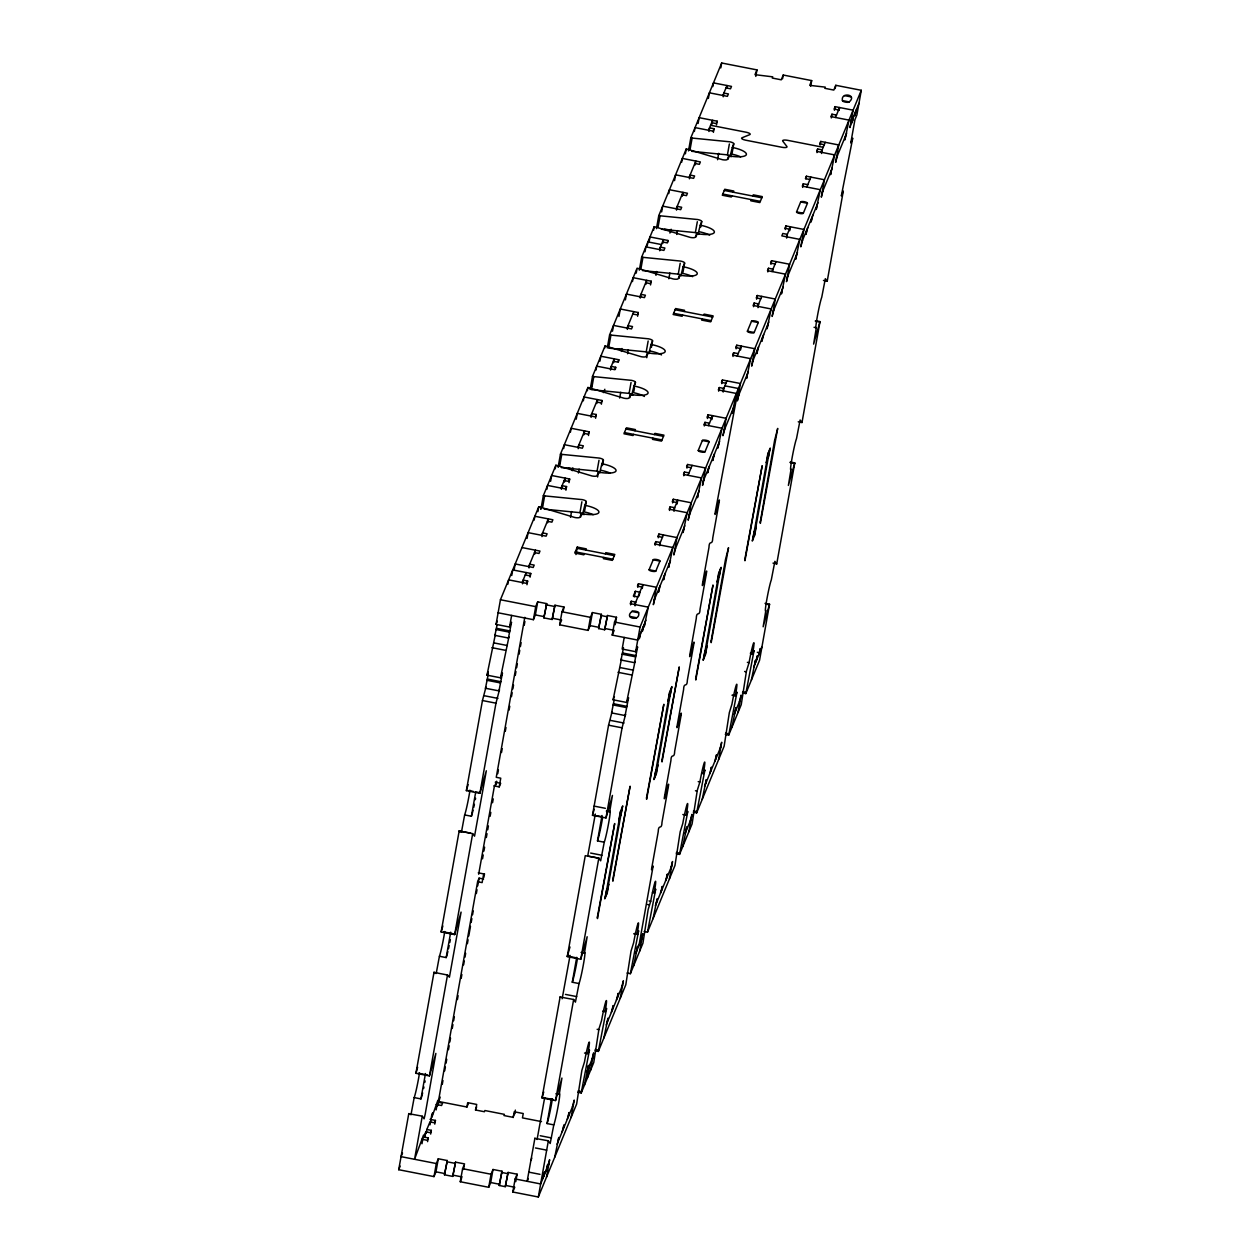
<?xml version="1.0" encoding="UTF-8"?>
<svg xmlns="http://www.w3.org/2000/svg" width="1260" height="1260" viewBox="0 0 1260 1260"><rect width="100%" height="100%" fill="white"/><g stroke="black" fill="none" stroke-linecap="round" stroke-linejoin="round"><path stroke-width="1.5" d="M750.803 654.019L752.503 654.349L754.047 650.633L745.81 693.598L742.439 692.937M594.956 1050.761L598.327 1051.423L606.611 1008.472L605.02 1012.174A16.081 0.929 -78.9 0 0 606.013 1001.117A16.081 0.929 -78.9 0 0 601.571 1020.521L598.972 1028.837L593.759 1062.495L581.207 1092.956L577.836 1092.294M701.647 773.293L703.332 773.624A16.081 0.929 -78.9 0 0 704.34 762.568A16.081 0.929 -78.9 0 0 699.899 781.972L697.3 790.288L692.087 823.945L679.534 854.406L676.163 853.744M752.503 654.349A16.081 0.929 -78.9 0 0 753.496 643.293A16.081 0.929 -78.9 0 0 749.054 662.697L746.471 671.013L741.242 704.671L728.69 735.131L725.319 734.47M560.133 996.849L542.02 1097.948L555.534 1100.594L561.928 1078.072L559.235 1094.42A16.081 0.929 -78.9 0 1 558.243 1105.477A16.081 0.929 -78.9 0 1 553.802 1124.881L550.195 1143.481L548.32 1140.977L538.319 1197L512.804 1192.007L515.135 1178.95L517.104 1174.194L508.095 1172.43L505.276 1186.668L499.196 1185.487L502.015 1171.233L493.006 1169.485L491.053 1174.241L488.723 1187.298L460.262 1181.738L462.593 1168.681L464.562 1163.909L455.553 1162.161L452.734 1176.399L444.465 1174.793L447.3 1160.539L438.291 1158.775L436.322 1163.547L433.991 1176.604L398.711 1169.705L408.791 1113.541M626.992 973.019L630.378 973.681L638.663 930.715L637.056 934.432L633.685 933.77M644.112 931.486L647.483 932.148L655.72 889.182L654.176 892.899L652.491 892.568M408.712 1113.682L422.305 1116.171L424.1 1118.833L425.219 1114.092L435.865 1053.423L429.424 1075.946L415.926 1073.3L434.023 972.2L434.936 973.523M433.944 972.358L447.442 975.004L449.426 977.209L461.097 912.098L454.655 934.605L441.142 931.959L459.16 831.017L470.531 833.065M466.373 790.634L482.454 700.528L485.982 687.062L485.478 688.259L498.991 690.889L499.48 689.708L495.967 703.174L479.887 793.28L466.373 790.634L468.09 784.649M486.99 675.155L495.416 634.19L494.928 635.386L508.426 638.017L508.93 636.835L500.503 677.801L486.99 675.155L488.297 671.974M508.426 638.017L511.528 622.267L509.56 627.039L496.046 624.393L500.44 599.744L538.776 506.756A4.615 1.276 10.1 0 1 540.036 507.071L574.891 517.513A4.599 1.26 10.1 0 0 579.884 517.198L581.364 513.623A16.081 4.426 10.1 0 0 598.846 512.521A16.081 4.426 10.1 0 0 584.813 505.276L586.278 501.685A4.599 1.26 10.1 0 0 582.262 499.622L544.635 495.889A4.599 1.26 10.1 0 1 543.328 495.684L540.997 508.741M485.478 688.259L488.329 673.864M494.928 635.386L497.086 624.85M419.501 1072.874A16.081 0.929 -78.9 0 1 414.178 1097.586L410.981 1114.817M444.733 931.534A16.081 0.929 -78.9 0 1 439.409 956.261L436.212 973.492M469.964 790.209A16.081 0.929 -78.9 0 1 464.641 814.921L461.444 832.167M507.859 584.215L508.646 579.852L526.649 583.38L527.641 581.002L523.136 580.12L522.475 583.837M511.733 575.521L512.741 569.914L530.759 573.442L530.082 577.174M514.159 569.756L515.198 563.96L533.216 567.472L534.193 565.094L529.688 564.212L529.027 567.945M414.178 1097.586L420.934 1098.909L425.47 1073.536M439.409 956.261L446.166 957.584L450.702 932.195M464.641 814.921L471.397 816.244L475.619 792.556M422.226 1116.328L414.556 1159.294L423.517 1135.071L421.974 1143.765M429.424 1075.946L447.536 974.846M454.655 934.605L472.673 833.663L474.548 836.167L486.328 770.774L479.918 793.17M509.56 627.039L511.623 615.431M498.991 690.889L502.456 673.029L500.503 677.801M527.058 538.445L528.097 532.649L546.115 536.162L547.092 533.783L542.587 532.901L541.926 536.634M534.177 520.112L534.854 516.253L552.872 519.766L551.896 522.16L547.391 521.278M424.856 1137.449L425.864 1131.858L430.369 1132.74L431.345 1130.362L426.841 1129.48L426.179 1133.212M537.894 511.654L538.776 506.756M429.991 1124.849L431.708 1115.179L432.7 1112.8L431.928 1117.147L437.866 1100.279L436.133 1109.95M427.565 1141.639L428.227 1137.906L423.722 1137.024L425.864 1131.858M526.979 584.719L527.641 581.002M430.684 1134.079L431.345 1130.362M542.698 506.772L544.635 495.889M534.775 554.069L535.469 550.195L528.712 566.591M546.872 489.305L547.565 485.431L565.582 488.959L566.559 486.565L562.054 485.683L561.409 489.321M437.393 1105.965L440.197 1097.066M478.674 874.219L494.203 787.201L496.66 781.231L496.046 784.712M483.588 879.023L479.084 878.141L477.619 881.732L438.385 1101.445L466.924 1107.02L468.389 1103.445M524.806 617.337L496.251 777.31L500.755 778.192L499.196 786.886L493.794 785.831M434.779 1124.14L435.44 1120.423L430.038 1119.352M442.276 1084.372L442.969 1080.513M444.685 1070.89L445.378 1067.031M446.056 1063.172L446.749 1059.313M448.466 1049.69L449.159 1045.832M449.851 1041.973L450.529 1038.114M452.245 1028.475L452.938 1024.632M453.631 1020.773L454.324 1016.914M457.411 999.574L458.105 995.715M461.191 978.374L461.884 974.515M463.601 964.876L464.294 961.018M464.987 957.175L465.665 953.316M467.397 943.677L468.074 939.818M468.767 935.975L470.484 926.336M471.177 922.478L471.87 918.619M472.547 914.76L473.24 910.917M476.343 893.561L477.02 889.717M477.713 885.859L479.084 878.141M482.533 858.816L483.226 854.942M483.919 851.083L484.612 847.208M486.344 837.538L487.022 833.679M487.715 829.804L488.408 825.93M490.14 816.275L490.817 812.401M492.55 802.73L493.243 798.871M497.731 773.719L498.409 769.876M501.512 752.519L502.204 748.676M505.291 731.32L505.984 727.461M509.072 710.12L509.764 706.261M511.481 696.638L512.174 692.779M512.867 688.921L513.544 685.062M515.277 675.423L515.954 671.58M516.647 667.721L517.34 663.862M519.057 654.223L519.75 650.38M520.427 646.522L521.12 642.663M524.223 625.322L524.9 621.463M550.62 481.288L551.659 475.492L569.678 479.02L569.032 482.643M555.235 468.862L555.88 465.239A4.615 1.276 10.1 0 1 557.156 465.538L592.011 475.981A4.599 1.26 10.1 0 0 597.004 475.666L598.484 472.091A16.081 4.426 10.1 0 0 615.967 471.004A16.081 4.426 10.1 0 0 601.918 463.743L603.398 460.168A4.599 1.26 10.1 0 0 599.382 458.089L561.755 454.372A4.599 1.26 10.1 0 1 560.448 454.167L558.117 467.208L560.07 462.467M483.903 877.291L484.517 873.81M547.675 522.758L548.368 518.884L541.611 535.295M559.818 465.239L561.755 454.372M563.661 448.544L564.354 444.685L582.372 448.198L583.348 445.82L578.86 444.938L578.183 448.67M498.125 612.785L533.389 619.684L535.721 606.643L537.689 601.87L546.698 603.619L543.879 617.872L552.132 619.479L554.951 605.241L563.96 607.005L563.299 610.738M433.991 1176.604L435.96 1171.832L438.291 1158.775M533.389 619.684L535.358 614.912L537.689 601.87M570.433 432.148L571.111 428.274L589.129 431.802L588.467 435.535M564.48 481.997L565.173 478.138L561.078 488.077M576.23 419.17L577.269 413.374L595.271 416.887L596.263 414.509L591.759 413.627L591.097 417.359M565.913 490.203L566.559 486.565M543.879 617.872L546.698 603.619M444.465 1174.793L447.3 1160.539M583.333 400.837L584.026 396.963L602.044 400.491L601.366 404.224M572.308 470.689L572.827 467.791M587.349 390.757L587.932 387.481A4.615 1.276 10.1 0 1 589.192 387.796L624.062 398.239A4.599 1.26 10.1 0 0 629.055 397.924L630.52 394.349A16.081 4.426 10.1 0 0 648.002 393.246A16.081 4.426 10.1 0 0 633.969 386.001L635.449 382.41A4.599 1.26 10.1 0 0 631.433 380.347L593.806 376.614A4.599 1.26 10.1 0 1 592.499 376.409L590.168 389.466L591.57 386.048M591.869 387.497L593.806 376.614M583.931 434.794L584.624 430.92L577.867 447.316M596.027 370.03L596.72 366.156L614.738 369.684L615.715 367.29L611.21 366.408L610.565 370.046M552.132 619.479L554.951 605.241M452.734 1176.399L455.553 1162.161M570.528 517.324L571.552 511.544M578.434 473.004L579.127 469.145M599.949 361.116L600.815 356.218L618.833 359.746L618.44 361.919M466.924 1107.02L467.696 1102.673L476.705 1104.437L475.666 1110.233M604.658 348.138L605.052 345.964A4.615 1.276 10.1 0 1 606.312 346.264L641.167 356.706A4.599 1.26 10.1 0 0 646.175 356.391L647.64 352.816A16.081 4.426 10.1 0 0 665.122 351.729A16.081 4.426 10.1 0 0 651.089 344.468L652.554 340.893A4.599 1.26 10.1 0 0 648.553 338.814L610.927 335.097A4.599 1.26 10.1 0 1 609.604 334.892L607.288 347.933M596.846 403.483L597.539 399.609L590.767 416.005M595.602 418.241L596.263 414.509M608.974 345.964L610.927 335.097M615.179 624.724L616.502 617.274L607.493 615.51L604.674 629.764L598.61 628.567L601.429 614.329L592.42 612.565L590.09 625.621L588.121 630.394L559.66 624.818L561.991 611.777L563.96 607.005M583.947 514.741A4.599 1.26 10.1 0 0 579.947 512.678L581.884 501.795M612.486 331.207L613.525 325.411L631.528 328.923L632.52 326.545L628.015 325.663L627.354 329.395M463.554 1169.516L464.231 1165.783M580.781 516.884L581.364 513.623M575.93 554.558L577.269 547.092L586.278 548.856L585.79 550.037M582.498 514.584L584.813 505.276M618.943 316.465L620.282 308.999L638.3 312.527L637.623 316.26M584.656 510.757L586.278 501.685M613.636 362.723L614.329 358.864L610.234 368.802M625.385 299.896L626.425 294.1L644.443 297.612L645.419 295.234L640.915 294.352L640.253 298.084M600.61 472.421A4.599 1.26 10.1 0 0 597.051 471.145L599.004 460.262M615.337 369.464L615.715 367.29M597.602 476.989L598.484 472.091M632.488 281.563L633.181 277.688L651.199 281.216L650.538 284.949M621.463 351.414L621.983 348.516M599.618 473.051L601.918 463.743M636.221 273.105L636.804 269.845M602.422 465.601L603.398 460.168M639.324 270.191L641.655 257.135L654.208 226.69A4.615 1.276 10.1 0 1 655.483 226.989L690.338 237.431A4.599 1.26 10.1 0 0 695.331 237.116L696.812 233.541A16.081 4.426 10.1 0 0 714.294 232.454A16.081 4.426 10.1 0 0 700.245 225.193L701.726 221.618A4.599 1.26 10.1 0 0 697.709 219.539L660.082 215.806A4.599 1.26 10.1 0 1 658.775 215.618L656.444 228.659M641.025 268.223L642.962 257.339L680.589 261.072A4.599 1.26 10.1 0 1 684.605 263.135L682.983 272.207M645.01 251.78L645.892 246.881L663.894 250.409L664.886 248.015L660.382 247.133L659.736 250.772M619.684 398.05L620.723 392.269M627.606 353.729L628.283 349.87M647.246 245.763L647.939 241.92L661.437 244.55M649.105 241.841L649.987 236.943L667.989 240.471L667.611 242.644M653.562 230.312L654.208 226.69M646.002 284.209L646.695 280.334L639.938 296.73M658.145 226.69L660.082 215.806M632.977 394.963A4.599 1.26 10.1 0 0 629.102 393.404L631.039 382.52M661.642 211.932L662.681 206.136L680.699 209.648L681.676 207.27L677.171 206.388L676.51 210.121M588.121 630.394L590.452 617.337L592.42 612.565M629.937 397.609L630.52 394.349M488.723 1187.298L490.691 1182.526L493.006 1169.485M631.654 395.309L633.969 386.001M668.745 193.599L669.438 189.724L687.456 193.252L686.48 195.631L681.975 194.764M633.827 391.482L634.473 387.859M635.056 384.599L635.449 382.41M655.956 275.341L656.633 271.498M662.807 243.448L663.484 239.589L659.389 249.527M674.557 180.621L675.581 174.825L693.598 178.337L694.591 175.959L690.086 175.077L689.409 178.81M649.766 353.147A4.599 1.26 10.1 0 0 646.222 351.871L648.16 340.988M598.61 628.567L601.429 614.329M646.774 357.714L647.64 352.816M681.66 162.288L682.353 158.413L700.355 161.941L699.379 164.32L694.874 163.453M499.196 1185.487L502.015 1171.233M669.91 233.068L670.414 230.17L664.634 229.036M670.635 232.139L671.139 229.241M513.198 1117.573L514.237 1111.777L523.247 1113.525L522.459 1117.888L541.485 1121.605M648.774 353.776L651.089 344.468M685.377 153.83L686.259 148.932A4.599 1.26 10.1 0 1 687.519 149.247L722.374 159.689A4.599 1.26 10.1 0 0 727.382 159.374L728.847 155.799A16.081 4.426 10.1 0 0 746.33 154.696A16.081 4.426 10.1 0 0 732.296 147.452L733.761 143.861A4.599 1.26 10.1 0 0 729.76 141.797L692.134 138.064A4.615 1.26 10.1 0 1 690.811 137.86L688.495 150.916L689.897 147.499M651.388 347.413L652.554 340.893M514.678 1113.997L515.356 1110.123M690.181 148.948L692.134 138.064M604.674 629.764L607.493 615.51M505.276 1186.668L508.095 1172.43M682.259 196.245L682.952 192.37L676.195 208.766M694.355 131.481L695.048 127.606L713.066 131.135L714.042 128.74L709.538 127.859L708.892 131.497M668.855 278.775L669.879 272.995M676.762 234.455L677.455 230.596M698.103 123.464L699.142 117.668L717.16 121.196L716.515 124.819M695.173 164.934L695.851 161.06L689.094 177.455M645.923 620.203L637.733 640.08L612.218 635.103L614.534 622.046L616.502 617.274M708.388 98.406L709.38 92.815L727.398 96.343L728.39 93.949L723.886 93.082L723.208 96.799M515.765 1181.644L517.104 1174.194M681.802 275.405A4.599 1.26 10.1 0 0 678.258 274.129L680.211 263.245M712.813 86.609L713.475 82.876L731.493 86.404L730.516 88.783L726.012 87.901M679.108 278.334L679.691 275.074A16.081 4.426 10.1 0 0 697.174 273.971A16.081 4.426 10.1 0 0 683.125 266.726L684.605 263.135M680.809 276.034L683.125 266.726M720.799 67.898L721.681 63L756.961 69.898L755.795 76.419M711.963 124.173L712.656 120.314L708.561 130.252M698.922 233.872A4.599 1.26 10.1 0 0 695.378 232.596L697.316 221.713M713.396 132.363L714.042 128.74M534.901 1138.189L527.137 1181.313L528.287 1178.525M560.038 997.006L573.662 999.495L575.426 1002.141L579.033 983.556A16.081 0.929 -78.9 0 0 583.459 964.152A16.081 0.929 -78.9 0 0 584.467 953.095L587.16 936.747L580.765 959.254L567.252 956.623L585.27 855.682L598.862 858.17L600.658 860.816L604.249 842.216A16.081 0.929 -78.9 0 0 608.69 822.811A16.081 0.929 -78.9 0 0 609.683 811.771L612.439 795.422L605.981 817.929L592.484 815.283L608.564 725.193L612.077 711.711L611.588 712.908L625.102 715.554L625.59 714.357L622.078 727.823L605.981 817.929M613.084 699.804L621.511 658.838L621.023 660.035L634.536 662.681L635.024 661.484L626.598 702.45L613.084 699.804L614.408 696.622M624.22 637.45L622.156 649.042L635.654 651.688L637.623 646.915L634.536 662.681M630.583 604.879L631.228 601.24L635.733 602.122L635.056 605.855M696.229 236.801L696.812 233.541M611.588 712.908L614.124 700.261M621.023 660.035L623.495 647.75M544.682 1097.586L537.091 1139.481M570.071 955.395L562.149 998.755M595.303 814.07L587.727 856.06L598.894 858.154M697.93 234.502L700.245 225.193M634.316 596.894L635.323 591.302L639.828 592.184L639.166 595.917M700.749 227.052L701.726 221.618M726.469 88.421L726.988 85.522L722.894 95.461M637.78 587.38L638.442 583.758L656.444 587.27L653.341 604.674L655.106 597.949M717.554 159.721L718.704 153.342L718.2 154.523M642.253 588.499L642.931 584.64L634.741 604.516M553.802 1124.881L547.045 1123.558L551.486 1098.641M579.033 983.556L572.276 982.233L576.718 957.317M604.249 842.216L597.492 840.892L602.028 815.519M555.566 1100.5L573.647 999.495M580.765 959.254L598.784 858.312M635.654 651.688L640.064 627.039L861.289 90.295L835.774 85.302L833.805 90.074L824.796 88.31L825.284 87.129L809.723 85.365L811.676 80.593L783.232 75.033L781.263 79.805L772.254 78.041L772.742 76.844L754.992 74.671L756.961 69.898M655.153 545.234L655.798 541.611L660.303 542.493L659.72 545.753M625.102 715.554L628.567 697.678L626.598 702.45M542.95 1178.383L544.714 1171.642L543.926 1175.989M640.033 634.52L639.245 638.867L641.009 632.126M658.255 537.784L658.917 534.051L676.935 537.579L673.832 554.983L675.581 548.242M545.974 1171.028L547.738 1164.287L546.966 1168.634M643.057 627.165L642.285 631.512L644.049 624.771M731.446 156.681A4.599 1.26 10.1 0 0 727.429 154.854L729.367 143.971M547.864 1166.461L549.628 1159.72L546.525 1177.123M644.947 622.597L644.159 626.944L648.254 607.147L630.236 603.635L631.228 601.24M728.264 159.059L728.847 155.799M729.981 156.76L732.296 147.452M732.154 152.932L733.761 143.861M669.501 510.442L670.147 506.819L674.651 507.701L674.005 511.324M554.715 1157.247L558.794 1137.449L558.023 1141.796M672.604 502.897L673.265 499.259L691.267 502.787L688.165 520.191L689.929 513.45M562.196 1131.669L563.96 1124.928L563.188 1129.275M659.279 587.806L658.508 592.153L660.272 585.412M605.273 897.671L620.802 810.653M606.737 894.096L622.283 807.077M677.077 504.016L677.754 500.141L673.659 510.079M567.284 1119.337L569.048 1112.596L568.26 1116.958M664.366 575.473L663.579 579.836L665.343 573.095M683.818 475.76L684.479 472.027L688.984 472.909M572.449 1106.815L574.213 1100.074L571.095 1117.478M669.517 562.952L668.745 567.299L672.84 547.517L654.822 543.989L655.798 541.611M686.952 468.106L687.598 464.483L705.616 467.995L702.497 485.399L704.261 478.674M584.419 1085.175L588.499 1065.393L587.727 1069.74M683.865 528.16L683.093 532.523L687.173 512.726L669.154 509.213L670.147 506.819M587.491 1077.725L589.822 1064.668M704.324 425.959L704.97 422.336L709.474 423.218M591.901 1059.597L593.665 1052.872L590.562 1070.275M707.411 418.509L708.073 414.776L726.091 418.304L722.988 435.708L724.752 428.967M698.197 493.384L697.426 497.731L701.521 477.934L683.503 474.422L684.479 472.027M711.9 419.533L712.577 415.658L708.482 425.597M718.657 391.167L719.303 387.544L723.807 388.426L723.161 392.049M603.871 1037.972L607.966 1018.175L607.194 1022.522M721.775 383.623L722.421 379.984L740.439 383.512L737.32 400.916L739.084 394.175M611.368 1012.394L613.132 1005.653L612.344 1010M708.451 468.531L707.663 472.878L709.427 466.137M654.428 778.397L669.958 691.378M655.909 774.821L671.438 687.803M616.439 1000.062L618.203 993.321L617.431 997.684M713.522 456.199L712.75 460.562L714.499 453.82M732.973 356.486L733.651 352.753L738.155 353.635M782.554 78.766L783.232 75.033M621.605 987.541L623.369 980.8L620.266 998.203M718.688 443.677L717.916 448.024L721.996 428.242L703.978 424.715L704.97 422.336M736.108 348.831L736.753 345.209L754.772 348.721L751.669 366.125L753.433 359.399M740.565 349.949L741.258 346.091L737.163 356.029M633.575 965.9L637.67 946.118L636.883 950.465M733.021 408.886L732.249 413.248L736.344 393.451L718.326 389.923L719.303 387.544M638.977 945.394L652.649 868.786C654.349 859.745 650.255 875.905 651.94 866.864L658.224 831.694C658.492 823.363 661.721 830.671 661.988 822.339L668.273 787.169C670.32 774.223 662.618 808.747 664.634 795.8L670.903 760.63C671.186 752.299 674.415 759.607 674.683 751.275L680.951 716.105C683.03 703.174 675.265 737.683 677.313 724.736L683.597 689.567C683.865 681.235 687.094 688.543 687.361 680.211L693.646 645.041C695.709 632.11 687.976 666.619 690.008 653.672L696.276 618.487C696.544 610.171 699.773 617.479 700.056 609.147L706.324 573.977C708.388 561.047 700.654 595.555 702.686 582.608L708.97 547.423C709.238 539.107 712.467 546.415 712.735 538.083L719.019 502.913C721.082 489.983 713.349 524.491 715.365 511.544L738.391 388.489L724.878 385.843M753.48 306.684L754.126 303.061L758.63 303.943L757.969 307.661M641.072 940.322L642.82 933.597L639.718 951.001M756.583 299.234L757.244 295.502L775.262 299.03L772.144 316.433L773.908 309.692M747.369 374.11L746.582 378.457L750.677 358.659L732.659 355.147L733.651 352.753M767.812 271.892L768.474 268.27L772.978 269.152L772.585 271.325M653.042 918.697L657.121 898.9L656.35 903.247M770.931 264.348L771.577 260.71L789.595 264.238L786.492 281.642L788.256 274.9M660.524 893.119L662.288 886.378L661.516 890.725M757.606 349.256L756.835 353.603L758.583 346.862M703.6 659.122L719.129 572.103M705.065 655.547L720.594 568.528M665.611 880.787L667.375 874.046L666.587 878.409M762.678 336.924L761.906 341.271L763.67 334.546M670.777 868.266L672.525 861.525L669.422 878.929M767.844 324.403L767.072 328.75L771.167 308.968L753.149 305.44L754.126 303.061M785.279 229.556L785.925 225.934L803.927 229.446L800.824 246.85L802.588 240.109M810.684 86.184L811.676 80.593M786.649 238.093L787.311 234.36L782.806 233.478L781.83 235.872L799.832 239.384L795.753 259.182L796.525 254.819M789.736 230.674L790.429 226.8L786.334 236.754M682.731 846.625L686.826 826.843L686.054 831.191M782.192 289.611L781.405 293.974L785.5 274.176L767.482 270.648L768.474 268.27M802.636 187.409L803.297 183.787L807.802 184.669M690.228 821.047L691.992 814.322L688.889 831.726M805.943 178.841L806.4 176.227L824.418 179.755L821.315 197.159L823.079 190.417M816.984 152.618L817.63 148.995L822.134 149.877L821.489 153.499M702.198 799.423L706.293 779.625L705.505 783.972M820.103 145.073L820.748 141.435L838.75 144.963L835.648 162.367L837.412 155.626M709.695 773.845L711.443 767.104L710.672 771.451M806.762 229.982L805.99 234.328L807.755 227.588M752.755 539.847L768.285 452.828M754.236 536.272L769.765 449.253M714.766 761.512L716.53 754.772L715.759 759.134M811.85 217.649L811.078 221.996L812.826 215.271M835.191 88.562L835.774 85.302M831.301 117.936L831.962 114.203L836.467 115.085M719.933 748.991L721.697 742.25L718.578 759.654M817.015 205.128L816.228 209.475L820.323 189.693L802.305 186.165L803.297 183.787M834.435 110.281L835.081 106.659L853.099 110.171L849.996 127.575L851.744 120.834M839.066 110.439L839.585 107.525L835.49 117.479M731.902 727.351L735.982 707.569L735.21 711.916M831.348 170.336L830.576 174.683L834.656 154.901L816.653 151.373L817.63 148.995M739.384 701.773L741.148 695.048L738.045 712.451M845.681 135.544L844.909 139.907L849.004 120.11L830.986 116.597L831.962 114.203M751.354 680.148L755.449 660.35L754.677 664.697M755.575 662.508L757.339 655.783L756.551 660.13M852.658 118.66L851.87 123.007L853.634 116.266M861.289 90.295L856.894 114.944L854.926 119.716L850.768 142.994L852.736 138.222L841.333 195.867L843.302 191.095L827.221 281.185L825.331 278.696L821.74 297.297A16.081 0.929 -78.9 0 0 817.299 316.685A16.081 0.929 -78.9 0 0 816.307 327.742L813.614 344.106L820.008 321.584L815.503 320.702M758.599 655.153L760.363 648.428L759.591 652.774L757.339 652.333M855.682 111.305L854.91 115.652L856.658 108.911M765.04 603.367L769.545 604.249L759.559 660.256L745.81 693.598M769.545 604.249L763.15 626.771L765.844 610.407A16.081 0.929 -78.9 0 1 766.852 599.351A16.081 0.929 -78.9 0 1 771.293 579.947L774.884 561.361L776.727 563.929L794.776 462.908L790.272 462.026M794.776 462.908L788.382 485.431L791.075 469.082A16.081 0.929 -78.9 0 1 792.067 458.026A16.081 0.929 -78.9 0 1 796.509 438.622L800.116 420.021L801.99 422.525L820.008 321.584M581.207 1092.956L589.491 1049.989L587.9 1053.707L584.514 1053.045M679.534 854.406L687.818 811.44L686.227 815.157L682.841 814.495M693.268 812.212L696.654 812.873L704.938 769.923L703.332 773.624M728.69 735.131L736.99 692.165L735.383 695.882L731.997 695.221M442.858 925.974L441.142 931.959M417.627 1067.314L415.926 1073.3M593.161 812.936L594.184 809.298M567.284 956.513L569.977 946.984M542.02 1097.948L543.737 1091.963M654.176 892.899A16.081 0.929 -78.9 0 0 655.168 881.842A16.081 0.929 -78.9 0 0 650.727 901.246L648.144 909.562L642.931 943.22L630.378 973.681M592.484 815.283L602.028 816.606M543.328 495.684L555.88 465.239M560.448 454.167L587.932 387.481M592.499 376.409L605.052 345.964M609.604 334.892L637.087 268.207A4.615 1.276 10.1 0 1 638.363 268.522L673.218 278.964A4.599 1.26 10.1 0 0 678.211 278.649L679.691 275.074M658.775 215.618L686.259 148.932M690.811 137.86L721.681 63M540.792 509.245L542.414 505.323M496.046 624.393L497.353 621.212M522.16 582.498L526.255 572.56M627.023 328.041L633.796 311.645M603.477 392.6L604.847 389.261M530.759 573.442L529.767 575.82L525.262 574.954M569.678 479.02L568.685 481.399L564.181 480.517M589.129 431.802L588.152 434.18L583.648 433.314M602.044 400.491L601.052 402.885L596.547 402.003M618.833 359.746L617.857 362.124L613.352 361.242M638.3 312.527L637.308 314.905L632.803 314.039M651.199 281.216L650.223 283.61L645.719 282.728M667.989 240.471L667.012 242.849L662.508 241.967M717.16 121.196L716.168 123.574L711.664 122.693M577.269 547.092L574.812 553.061L583.821 554.809L584.309 553.628M633.465 434.353L632.977 435.535L623.968 433.786L626.425 427.817L635.434 429.581L634.945 430.762M682.636 315.079L682.133 316.26L673.139 314.512L675.596 308.543L684.59 310.307L684.101 311.488M731.792 195.804L731.304 196.985L722.295 195.237L724.752 189.268L733.761 191.032L733.273 192.213M559.66 624.818L561.629 620.046L552.62 618.298M499.196 786.886L500.677 783.31L495.274 782.255M603.823 557.44L603.335 558.637L612.344 560.385L614.801 554.431L605.792 552.667L605.304 553.865M652.979 438.165L652.491 439.362L661.5 441.11L663.957 435.157L654.948 433.393L654.46 434.59M702.151 318.89L701.663 320.087L710.656 321.836L713.113 315.882L704.12 314.118L703.615 315.315M751.306 199.615L750.818 200.812L759.827 202.561L762.284 196.607L753.275 194.843L752.787 196.04M612.218 635.103L614.171 630.331L605.178 628.567M402.523 1153.042L401.042 1156.649L436.322 1163.547M635.323 591.302L633.355 596.074L637.859 596.957M638.442 583.758L637.45 586.136L641.954 587.018M658.917 534.051L657.941 536.445L662.445 537.327M673.265 499.259L672.273 501.653L676.777 502.535M687.598 464.483L686.606 466.862L691.11 467.744M708.073 414.776L707.096 417.17L711.601 418.052M722.421 379.984L721.429 382.378L725.933 383.26M736.753 345.209L735.777 347.587L740.281 348.469M757.244 295.502L756.252 297.895L760.756 298.777M771.577 260.71L770.6 263.104L775.105 263.986M785.925 225.934L784.933 228.312L789.437 229.194M806.4 176.227L805.423 178.621L809.928 179.503M820.748 141.435L819.756 143.829L824.26 144.711M835.081 106.659L834.104 109.037L838.609 109.919M398.711 1169.705L400.207 1166.099M631.874 611.478C623.275 618.786 640.71 621.7 638.631 612.785A3.449 0.945 10.1 0 0 635.623 611.242A3.449 0.945 10.1 0 0 631.874 611.462L638.631 612.785M649.089 569.725L653.184 559.787A3.449 0.945 10.1 0 1 656.933 559.55A3.449 0.945 10.1 0 1 659.941 561.11L655.846 571.048A3.449 0.945 10.1 0 1 652.097 571.284A3.449 0.945 10.1 0 1 649.089 569.725L655.846 571.048M659.327 544.871L663.422 534.933M688.007 475.303L692.102 465.365M698.245 450.45L702.34 440.512A3.449 0.945 10.1 0 1 706.088 440.276A3.449 0.945 10.1 0 1 709.096 441.835L705.001 451.773A3.449 0.945 10.1 0 1 701.253 452.009A3.449 0.945 10.1 0 1 698.245 450.45L705.001 451.773M722.831 390.805L726.926 380.866M747.4 331.175L751.511 321.237A3.449 0.945 10.1 0 1 755.244 321.001A3.449 0.945 10.1 0 1 758.252 322.56L754.157 332.498A3.449 0.945 10.1 0 1 750.409 332.734A3.449 0.945 10.1 0 1 747.4 331.175L754.157 332.498M757.654 306.322L761.749 296.384M771.986 271.53L776.081 261.592M796.572 211.9L800.667 201.962A3.449 0.945 10.1 0 1 804.415 201.726A3.449 0.945 10.1 0 1 807.424 203.285L803.329 213.223A3.449 0.945 10.1 0 1 799.58 213.46A3.449 0.945 10.1 0 1 796.572 211.9L803.329 213.223M806.809 187.047L810.904 177.109M821.142 152.255L825.253 142.317M842.452 100.579C840.373 91.665 857.808 94.594 849.208 101.903A3.449 0.945 10.1 0 1 845.46 102.123A3.449 0.945 10.1 0 1 842.452 100.579L849.208 101.903M426.841 1129.48L429.959 1121.92L434.464 1122.802L435.44 1120.423M428.227 1137.906L427.25 1140.3L421.848 1139.245M654.113 600.327L670.509 560.574M674.604 550.636L684.841 525.782M688.937 515.844L699.19 490.99M703.285 481.052L719.665 441.299M723.76 431.361L734.013 406.508M738.108 396.569L748.345 371.716M752.441 361.777L768.836 322.024M772.931 312.086L783.169 287.233M787.264 277.294L797.501 252.441M801.612 242.503L817.992 202.75M822.087 192.811L832.325 167.958M836.435 158.02L846.673 133.166M850.768 123.228L858.958 103.352M476.627 1106.989L475.398 1109.966L484.407 1111.729L484.895 1110.533L504.409 1114.36L503.921 1115.541L512.93 1117.305L515.387 1111.336M460.262 1181.738L461.57 1178.557M619.243 819.362L618.755 820.559L620.314 811.85L622.771 805.88L620.723 815.787M668.414 700.087L667.926 701.284L669.47 692.575L671.927 686.606L669.879 696.512M717.57 580.813L717.082 582.01L718.641 573.3L721.098 567.331L719.051 577.237M766.741 461.538L766.237 462.735L767.797 454.025L770.254 448.056L768.206 457.963M606.832 888.977L604.784 898.868L607.241 892.899L608.785 884.205L608.297 885.402M655.987 769.702L653.94 779.594L656.397 773.624L657.956 764.93L657.468 766.127M705.143 650.428L703.096 660.319L705.553 654.349L707.112 645.655L706.624 646.852M754.315 531.153L752.267 541.044L754.724 535.075L756.268 526.381L755.779 527.578M512.804 1192.007L514.773 1187.235L505.764 1185.471M530.838 1160.539L531.815 1158.16M548.856 1164.067L540.65 1183.943L515.135 1178.95M557.046 1144.19L573.426 1104.437M586.75 1072.134L592.893 1057.219M606.202 1024.916L622.597 985.163M635.906 952.859L642.049 937.944M655.358 905.641L671.753 865.888M685.062 833.569L691.22 818.669M704.529 786.366L720.909 746.597M734.233 714.294L740.376 699.394M753.685 667.091L761.875 647.215M538.319 1197L576.639 1104.028L581.868 1070.37L584.451 1062.054A16.081 0.929 -78.9 0 1 588.892 1042.65A16.081 0.929 -78.9 0 1 587.9 1053.707M598.327 1051.423L625.81 984.753L631.024 951.095L633.622 942.779A16.081 0.929 -78.9 0 1 638.064 923.375A16.081 0.929 -78.9 0 1 637.056 934.432M647.483 932.148L674.966 865.478L680.179 831.82L682.778 823.505A16.081 0.929 -78.9 0 1 687.22 804.101A16.081 0.929 -78.9 0 1 686.227 815.157M696.654 812.873L724.138 746.203L729.351 712.546L731.934 704.23A16.081 0.929 -78.9 0 1 736.375 684.826A16.081 0.929 -78.9 0 1 735.383 695.882M776.727 563.929L773.01 563.125M691.677 151.31L727.429 154.854M661.516 229.241L695.378 232.596M642.521 270.585L678.258 274.129M608.596 348.138L646.222 351.871M591.476 389.671L629.102 393.404M561.314 467.602L597.051 471.145M544.194 509.134L579.947 512.678M844.499 95.603L851.256 96.925M850.61 120.172L852.862 120.613M710.608 125.276L746.172 132.237A4.599 1.26 10.1 0 1 749.731 134.662L741.951 137.797A4.599 1.26 10.1 0 0 745.621 140.175L782.035 147.294A4.599 1.26 10.1 0 0 786.98 146.601L782.744 141.12A4.599 1.26 10.1 0 1 787.626 140.332L823.205 147.294M800.667 201.962L807.424 203.285M724.295 190.465L761.827 197.804M722.815 194.04L760.347 201.38M823.457 280.46L827.221 281.185M815.33 321.221L819.835 322.103M814.054 327.301L816.307 327.742M751.511 321.237L758.252 322.56M675.124 309.739L712.656 317.079M673.659 313.315L711.191 320.654M617.4 348.689L621.259 349.445M798.241 421.785L801.99 422.525M702.34 440.512L709.096 441.835M625.968 429.014L663.5 436.354M790.099 462.562L794.603 463.428M624.487 432.59L662.02 439.929M568.244 467.964L572.103 468.72M653.184 559.787L659.941 561.11M576.812 548.289L614.345 555.628M575.332 551.864L612.864 559.204M521.955 547.549L539.973 551.077L538.981 553.471L534.476 552.589M765.623 604.028L769.372 604.769M629.827 616.439L636.583 617.762M546.21 604.816L554.463 606.438M600.941 615.51L607.005 616.707M500.44 599.744L535.721 606.643M561.991 611.777L590.452 617.337M614.534 622.046L640.064 627.039M752.283 650.443L753.968 650.774M750.314 653.278L751.999 653.609M535.358 614.912L544.367 616.676M590.09 625.621L599.098 627.37M747.369 662.366L749.054 662.697M744.628 671.485L746.314 671.816M496.456 628.331L509.969 630.961M622.566 652.979L636.08 655.625M495.967 629.512L509.481 632.158M622.078 654.176L635.576 656.806M493.857 642.884L507.37 645.529M619.967 667.548L633.481 670.178M742.676 691.645L746.062 692.307M491.888 647.656L505.402 650.302M617.998 672.32L631.512 674.951M733.194 694.795L734.879 695.126M487.399 679.077L500.913 681.723M613.51 703.741L627.008 706.372M486.911 680.274L500.425 682.92M613.006 704.938L626.519 707.569M725.555 733.178L728.942 733.84M484.423 695.756L497.936 698.402M610.533 720.421L624.031 723.051M482.454 700.528L495.967 703.174M608.564 725.193L622.078 727.823M698.213 781.641L699.899 781.972M695.457 790.76L697.158 791.091M693.52 810.92L696.89 811.582M594.122 806.116L605.367 808.306M606.312 811.109L609.683 811.771M468.799 790.555L473.303 791.438M475.555 791.878L480.06 792.745M676.399 852.453L679.77 853.114M590.656 853.067L601.918 855.272M459.16 831.017L472.673 833.663M653.672 892.159L655.373 892.489M649.042 900.916L650.727 901.246M647.577 904.507L649.262 904.837M478.264 872.849L483.667 873.904L482.123 882.598L477.619 881.732M634.867 933.345L638.253 934.006M581.081 952.434L584.467 953.095M443.567 931.88L454.828 934.085M567.425 956.088L576.812 957.931M565.441 994.408L576.702 996.597M602.831 1011.103L604.516 1011.433M597.145 1029.325L598.831 1029.656M595.192 1049.47L598.563 1050.131M585.711 1052.62L587.396 1052.95M578.072 1091.003L581.458 1091.664M555.865 1093.759L559.235 1094.42M418.351 1073.221L427.723 1075.048M542.194 1097.428L553.455 1099.633M438.07 1102.248L442.575 1103.114L441.583 1105.508L436.18 1104.453M540.209 1135.733L551.471 1137.938M534.807 1138.347L548.431 1140.82M535.421 1147.955L546.683 1150.159M528.775 1172.131L540.036 1174.336M446.796 1161.736L455.065 1163.342M501.527 1172.43L507.607 1173.611M462.593 1168.681L491.053 1174.241M435.96 1171.832L444.969 1173.595M453.222 1175.202L462.231 1176.966M490.691 1182.526L499.684 1184.29M459.27 830.86L460.152 832.198M731.131 153.972A16.081 4.426 10.1 0 1 740.675 156.854M583.648 511.796A16.081 4.426 10.1 0 1 593.192 514.678M600.752 470.263A16.081 4.426 10.1 0 1 610.312 473.146M632.803 392.522A16.081 4.426 10.1 0 1 644.411 396.459M649.924 350.989A16.081 4.426 10.1 0 1 661.516 354.926M681.959 273.247A16.081 4.426 10.1 0 1 692.606 276.649M642.962 257.339A4.599 1.26 10.1 0 1 641.655 257.135M699.08 231.714A16.081 4.426 10.1 0 1 709.726 235.116M475.587 798.226A16.081 0.929 -78.9 0 1 475.303 799.691M474.39 804.305A16.081 0.929 -78.9 0 1 473.728 807.376M473.083 810.211A16.081 0.929 -78.9 0 1 471.397 816.244M450.356 939.566A16.081 0.929 -78.9 0 1 449.788 942.527M449.159 945.63A16.081 0.929 -78.9 0 1 448.513 948.701M447.867 951.536A16.081 0.929 -78.9 0 1 446.166 957.584M425.124 1080.891A16.081 0.929 -78.9 0 1 424.856 1082.34M423.943 1086.97A16.081 0.929 -78.9 0 1 423.612 1088.514M422.635 1092.877A16.081 0.929 -78.9 0 1 420.934 1098.909M552.368 1098.846A16.081 0.929 -78.9 0 1 547.045 1123.558M577.395 958.797A16.081 0.929 -78.9 0 1 572.276 982.233M602.611 817.472A16.081 0.929 -78.9 0 1 597.492 840.892M597.366 917.122L597.46 918.572L614.691 823.552L597.366 917.122M612.769 879.748L612.864 881.197L630.095 786.193L612.769 879.748M646.522 797.848L646.616 799.297L663.847 704.277L646.522 797.848M661.925 760.473L662.02 761.922L679.25 666.918L661.925 760.473M695.678 678.573L695.788 680.022L713.002 585.002L695.678 678.573M711.081 641.198L711.191 642.647L728.532 547.691L725.445 559.708L711.081 641.198M744.849 559.298L744.943 560.747L762.174 465.727L744.849 559.298M760.252 521.923L760.347 523.373L777.703 428.416L774.601 440.433L760.252 521.923"/></g></svg>
